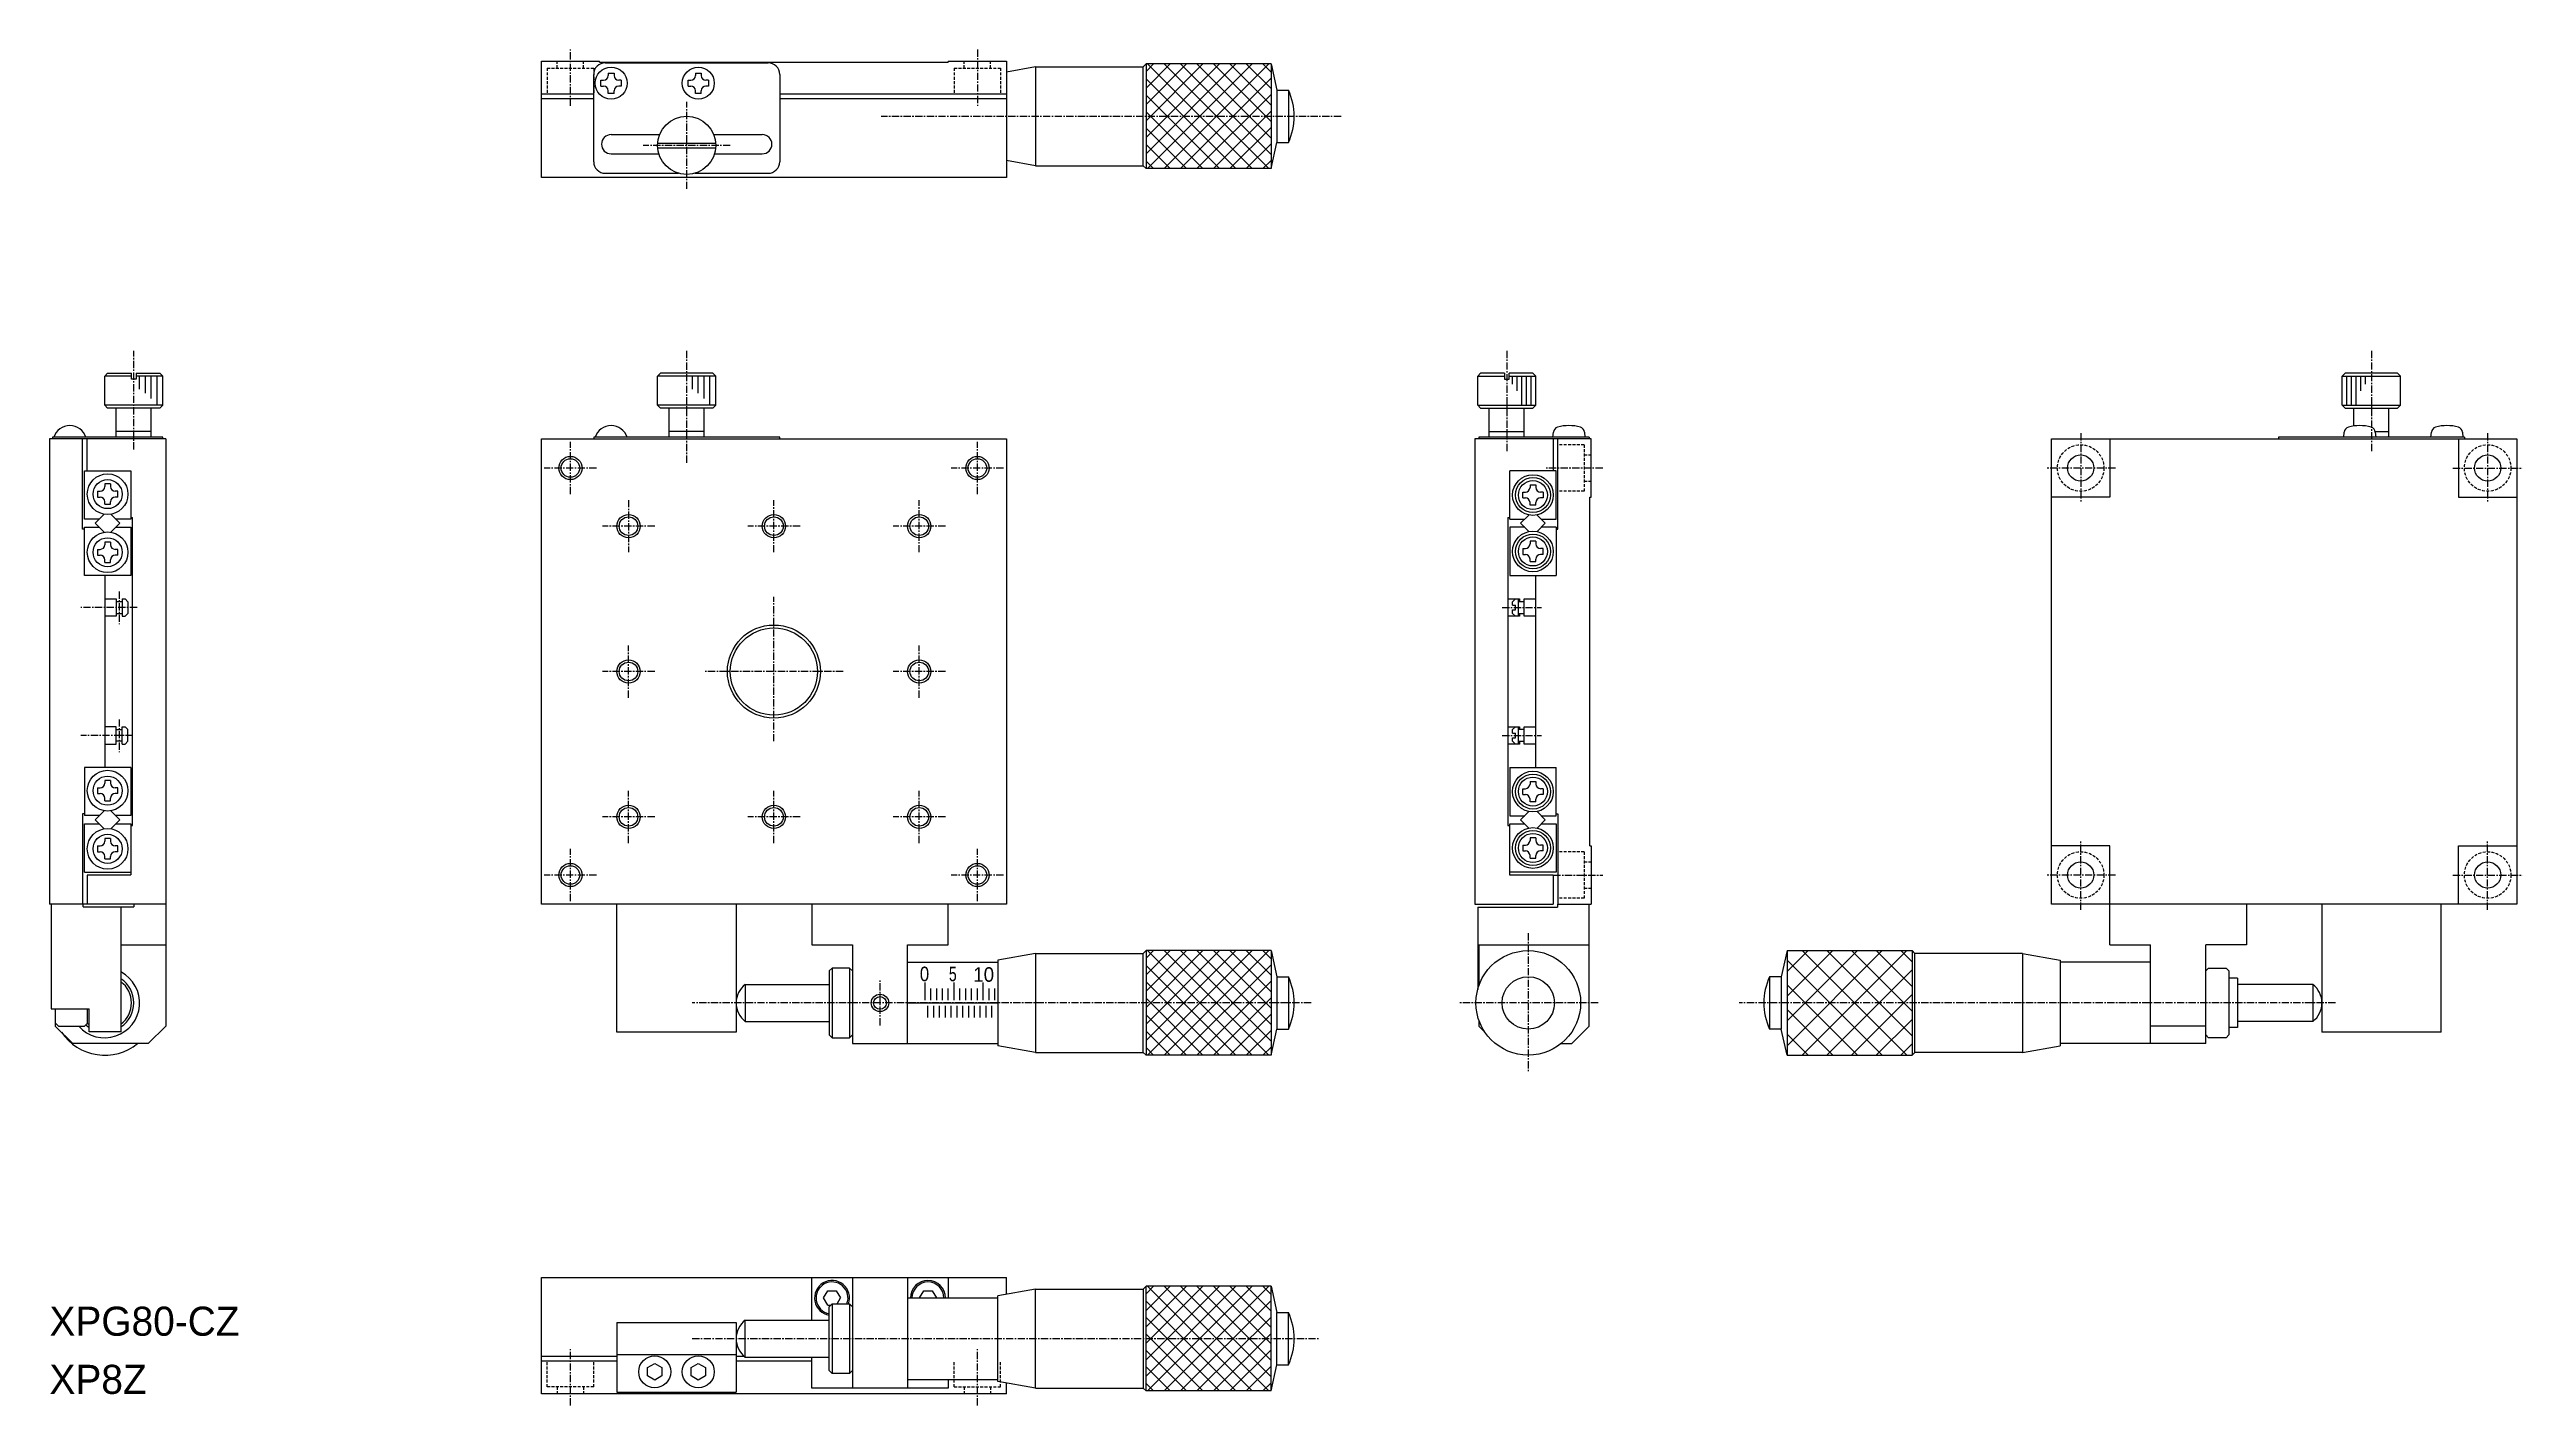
# Model space of a CAD drawing. Extents: x -167 to 258, y -72 to 161.
import ezdxf

# ---------------------------------------------------------------- set-up
doc = ezdxf.new("R2010")
doc.units = 0
doc.linetypes.add('CENTER', pattern=[2, 1.25, -0.25, 0.25, -0.25])
doc.linetypes.add('DASHED', pattern=[0.75, 0.5, -0.25])
doc.layers.get('0').update_dxf_attribs({"linetype": 'CONTINUOUS'})
doc.layers.add('CENTER', color=1, linetype='CENTER')

msp = doc.modelspace()

# ---------------------------------------------------------------- linework, layer by layer
at = {"color": 7, "linetype": 'CONTINUOUS'}
for p, q in [((-82.6, 139.24), (-82.6, 159.24)), ((-82.6, 159.24), (-72.6, 159.24)), ((-72.6, 159.04), (-72.6, 159.24)), ((-72.6, 159.04), (-12.6, 159.04)), ((-71.6, 158.94), (-43.6, 158.94)), ((-12.6, 159.24), (-2.6, 159.24)), ((-12.6, 159.24), (-12.6, 159.04)), ((-2.6, 159.24), (-2.6, 139.24)), ((2.4, 158.24), (-2.6, 157.36)), ((2.4, 158.24), (2.4, 141.24)), ((2.4, 158.24), (20.9, 158.24)), ((20.9, 158.24), (21.4, 158.74)), ((20.9, 141.24), (20.9, 158.24)), ((21.4, 158.74), (21.4, 140.74)), ((42.9, 158.74), (21.4, 158.74)), ((42.9, 158.74), (42.9, 140.74)), ((42.9, 158.74), (43.9, 154.24)), ((-73.6, 153.54), (-82.6, 153.54)), ((-73.6, 141.94), (-73.6, 156.94)), ((-72.35, 154.94), (-72.35, 155.94)), ((-72.35, 155.94), (-71.9, 155.94)), ((-72.35, 154.94), (-71.9, 154.94)), ((-71.1, 157.19), (-70.1, 157.19)), ((-71.1, 157.19), (-71.1, 156.74)), ((-71.1, 153.69), (-71.1, 154.14)), ((-70.1, 153.69), (-71.1, 153.69)), ((-70.1, 157.19), (-70.1, 156.74)), ((-70.1, 153.69), (-70.1, 154.14)), ((-68.85, 155.94), (-69.3, 155.94)), ((-68.85, 154.94), (-69.3, 154.94)), ((-68.85, 155.94), (-68.85, 154.94)), ((-57.35, 154.94), (-57.35, 155.94)), ((-57.35, 155.94), (-56.9, 155.94)), ((-57.35, 154.94), (-56.9, 154.94)), ((-56.1, 157.19), (-55.1, 157.19)), ((-56.1, 157.19), (-56.1, 156.74)), ((-56.1, 153.69), (-56.1, 154.14)), ((-55.1, 153.69), (-56.1, 153.69)), ((-55.1, 157.19), (-55.1, 156.74)), ((-55.1, 153.69), (-55.1, 154.14)), ((-53.85, 155.94), (-54.3, 155.94)), ((-53.85, 154.94), (-54.3, 154.94)), ((-53.85, 155.94), (-53.85, 154.94)), ((-41.6, 156.94), (-41.6, 141.94)), ((-2.6, 153.54), (-41.6, 153.54)), ((43.9, 154.24), (43.9, 145.24)), ((43.9, 154.24), (45.9, 154.24)), ((45.9, 154.24), (45.9, 145.24)), ((-73.6, 152.74), (-82.6, 152.74)), ((-2.6, 152.74), (-41.6, 152.74)), ((-70.6, 146.59), (-62.25, 146.59)), ((-62.59, 145.14), (-52.62, 145.14)), ((-52.96, 146.59), (-44.6, 146.59)), ((42.9, 140.74), (43.9, 145.24)), ((43.9, 145.24), (45.9, 145.24)), ((-70.6, 143.29), (-62.39, 143.29)), ((-62.59, 144.34), (-52.62, 144.34)), ((-52.82, 143.29), (-44.6, 143.29)), ((2.4, 141.24), (-2.6, 142.12)), ((2.4, 141.24), (20.9, 141.24)), ((20.9, 141.24), (21.4, 140.74)), ((22.71, 140.74), (21.4, 142.05)), ((42.9, 140.74), (21.4, 140.74)), ((41.48, 140.74), (42.9, 142.15)), ((-2.6, 139.24), (-82.6, 139.24)), ((-71.6, 139.94), (-59, 139.94)), ((-56.2, 139.94), (-43.6, 139.94)), ((-157.7, 105.06), (-157.2, 105.56)), ((-153.1, 105.06), (-157.7, 105.06)), ((-157.7, 100.06), (-157.7, 105.06)), ((-157.2, 105.56), (-153.1, 105.56)), ((-153.1, 104.56), (-153.1, 105.56)), ((-152.3, 104.56), (-153.1, 104.56)), ((-152.3, 105.56), (-148.2, 105.56)), ((-152.3, 105.56), (-152.3, 104.56)), ((-147.7, 105.06), (-152.3, 105.06)), ((-148.2, 105.56), (-147.7, 105.06)), ((-147.7, 100.06), (-147.7, 105.06)), ((-62.6, 105.05), (-62.1, 105.55)), ((-52.6, 105.05), (-62.6, 105.05)), ((-62.6, 100.05), (-62.6, 105.05)), ((-53.1, 105.55), (-62.1, 105.55)), ((-53.1, 105.55), (-52.6, 105.05)), ((-52.6, 100.05), (-52.6, 105.05)), ((78.95, 105.55), (78.45, 105.05)), ((78.45, 105.05), (83.05, 105.05)), ((78.45, 100.05), (78.45, 105.05)), ((83.05, 105.55), (78.95, 105.55)), ((83.05, 105.55), (83.05, 104.55)), ((83.05, 104.55), (83.85, 104.55)), ((83.85, 104.55), (83.85, 105.55)), ((87.95, 105.55), (83.85, 105.55)), ((83.85, 105.05), (88.45, 105.05)), ((88.45, 105.05), (87.95, 105.55)), ((88.45, 100.05), (88.45, 105.05)), ((227.66, 105.55), (227.16, 105.05)), ((227.16, 105.05), (237.16, 105.05)), ((227.16, 100.05), (227.16, 105.05)), ((236.66, 105.55), (227.66, 105.55)), ((237.16, 105.05), (236.66, 105.55)), ((237.16, 100.05), (237.16, 105.05)), ((-147.7, 100.06), (-157.7, 100.06)), ((-157.2, 99.56), (-157.7, 100.06)), ((-148.2, 99.56), (-157.2, 99.56)), ((-155.7, 94.56), (-155.7, 99.56)), ((-149.7, 94.56), (-149.7, 99.56)), ((-147.7, 100.06), (-148.2, 99.56)), ((-52.6, 100.05), (-62.6, 100.05)), ((-62.1, 99.55), (-62.6, 100.05)), ((-53.1, 99.55), (-62.1, 99.55)), ((-60.6, 94.55), (-60.6, 99.55)), ((-54.6, 94.55), (-54.6, 99.55)), ((-52.6, 100.05), (-53.1, 99.55)), ((78.45, 100.05), (88.45, 100.05)), ((78.45, 100.05), (78.95, 99.55)), ((78.95, 99.55), (87.95, 99.55)), ((80.45, 94.55), (80.45, 99.55)), ((86.45, 94.55), (86.45, 99.55)), ((87.95, 99.55), (88.45, 100.05)), ((227.16, 100.05), (237.16, 100.05)), ((227.16, 100.05), (227.66, 99.55)), ((227.66, 99.55), (236.66, 99.55)), ((229.16, 96.48), (229.16, 99.55)), ((235.16, 94.55), (235.16, 99.55)), ((236.66, 99.55), (237.16, 100.05)), ((-147.2, 94.25), (-167.2, 94.25)), ((-167.2, 94.25), (-167.2, 14.26)), ((-166.7, 94.56), (-166.7, 94.26)), ((-147.7, 94.56), (-166.7, 94.56)), ((-161.5, 78.76), (-161.5, 94.25)), ((-160.7, 88.76), (-160.7, 94.25)), ((-149.7, 95.56), (-155.7, 95.56)), ((-147.7, 94.26), (-147.7, 94.56)), ((-147.2, 94.25), (-147.2, -6.74)), ((-82.6, 94.25), (-2.6, 94.25)), ((-82.6, 14.25), (-82.6, 94.25)), ((-41.6, 94.55), (-73.6, 94.55)), ((-73.6, 94.55), (-73.6, 94.25)), ((-54.6, 95.55), (-60.6, 95.55)), ((-41.6, 94.25), (-41.6, 94.55)), ((-2.6, 94.25), (-2.6, 14.25)), ((97.95, 94.25), (77.95, 94.25)), ((77.95, 94.25), (77.95, 14.25)), ((78.65, 94.55), (78.65, 94.25)), ((97.65, 94.55), (78.65, 94.55)), ((80.45, 95.55), (86.45, 95.55)), ((91.4, 94.55), (91.48, 95.4)), ((91.45, 94.25), (91.45, 88.75)), ((92.25, 78.75), (92.25, 94.25)), ((96.83, 95.4), (96.9, 94.55)), ((97.65, 94.55), (97.65, 94.25)), ((97.95, 84.25), (97.95, 94.25)), ((177.16, 94.25), (257.16, 94.25)), ((177.16, 14.25), (177.16, 94.25)), ((187.16, 94.25), (187.16, 84.25)), ((248.16, 94.55), (216.16, 94.55)), ((216.16, 94.55), (216.16, 94.25)), ((227.41, 94.55), (227.48, 95.4)), ((232.81, 95.55), (235.16, 95.55)), ((232.83, 95.4), (232.91, 94.55)), ((242.41, 94.55), (242.48, 95.4)), ((247.16, 94.25), (247.16, 84.25)), ((247.83, 95.4), (247.91, 94.55)), ((248.16, 94.55), (248.16, 94.25)), ((257.16, 94.25), (257.16, 14.25)), ((-161.2, 80.46), (-161.2, 88.76)), ((-161.2, 88.76), (-153.2, 88.76)), ((-158.95, 85.26), (-158.95, 84.26)), ((-158.95, 85.26), (-158.5, 85.26)), ((-156.7, 86.51), (-157.7, 86.51)), ((-157.7, 86.51), (-157.7, 86.06)), ((-156.7, 86.51), (-156.7, 86.06)), ((-155.45, 85.26), (-155.9, 85.26)), ((-155.45, 84.26), (-155.45, 85.26)), ((-153.2, 88.76), (-153.2, 80.46)), ((83.95, 80.45), (83.95, 88.75)), ((91.95, 88.75), (83.95, 88.75)), ((86.2, 84.1), (86.2, 85.1)), ((86.2, 85.1), (86.65, 85.1)), ((87.45, 86.35), (88.45, 86.35)), ((87.45, 86.35), (87.45, 85.9)), ((88.45, 86.35), (88.45, 85.9)), ((89.7, 85.1), (89.25, 85.1)), ((89.7, 85.1), (89.7, 84.1)), ((91.95, 80.45), (91.95, 88.75)), ((-157.78, 81.31), (-159.32, 79.76)), ((-158.95, 84.26), (-158.5, 84.26)), ((-157.7, 83.01), (-157.7, 83.46)), ((-157.7, 83.01), (-156.7, 83.01)), ((-156.7, 83.01), (-156.7, 83.46)), ((-155.08, 79.76), (-156.63, 81.31)), ((-155.45, 84.26), (-155.9, 84.26)), ((87.25, 81.17), (85.83, 79.75)), ((86.2, 84.1), (86.65, 84.1)), ((87.45, 82.85), (87.45, 83.3)), ((88.45, 82.85), (87.45, 82.85)), ((88.45, 82.85), (88.45, 83.3)), ((90.07, 79.75), (88.65, 81.17)), ((89.7, 84.1), (89.25, 84.1)), ((97.75, 84.25), (97.95, 84.25)), ((97.75, 24.25), (97.75, 84.25)), ((187.16, 84.25), (177.16, 84.25)), ((247.16, 84.25), (257.16, 84.25)), ((-161.2, 78.76), (-161.5, 78.76)), ((-158.62, 80.46), (-161.2, 80.46)), ((-161.2, 70.76), (-161.2, 79.06)), ((-161.2, 79.06), (-158.62, 79.06)), ((-159.32, 79.76), (-157.78, 78.21)), ((-156.63, 78.21), (-155.08, 79.76)), ((-153.2, 80.46), (-155.78, 80.46)), ((-155.78, 79.06), (-153.2, 79.06)), ((-153.2, 80.76), (-152.9, 80.76)), ((-153.2, 79.06), (-153.2, 70.76)), ((-152.9, 27.75), (-152.9, 80.76)), ((83.65, 80.75), (83.95, 80.75)), ((83.65, 80.75), (83.65, 27.75)), ((83.95, 80.45), (86.53, 80.45)), ((86.53, 79.05), (83.95, 79.05)), ((83.95, 79.05), (83.95, 70.75)), ((85.83, 79.75), (87.25, 78.33)), ((88.45, 76.65), (87.45, 76.65)), ((87.45, 76.65), (87.45, 76.2)), ((88.45, 76.65), (88.45, 76.2)), ((88.65, 78.33), (90.07, 79.75)), ((89.37, 80.45), (91.95, 80.45)), ((91.95, 79.05), (89.37, 79.05)), ((91.95, 79.05), (91.95, 70.75)), ((91.95, 78.75), (92.25, 78.75)), ((-158.95, 75.26), (-158.95, 74.26)), ((-158.95, 75.26), (-158.5, 75.26)), ((-158.95, 74.26), (-158.5, 74.26)), ((-156.7, 76.51), (-157.7, 76.51)), ((-157.7, 76.51), (-157.7, 76.06)), ((-157.7, 73.01), (-157.7, 73.46)), ((-157.7, 73.01), (-156.7, 73.01)), ((-156.7, 76.51), (-156.7, 76.06)), ((-156.7, 73.01), (-156.7, 73.46)), ((-155.45, 75.26), (-155.9, 75.26)), ((-155.45, 74.26), (-155.9, 74.26)), ((-155.45, 74.26), (-155.45, 75.26)), ((86.2, 75.4), (86.2, 74.4)), ((86.2, 75.4), (86.65, 75.4)), ((86.2, 74.4), (86.65, 74.4)), ((87.45, 73.15), (87.45, 73.6)), ((87.45, 73.15), (88.45, 73.15)), ((88.45, 73.15), (88.45, 73.6)), ((89.7, 75.4), (89.25, 75.4)), ((89.7, 74.4), (89.25, 74.4)), ((89.7, 74.4), (89.7, 75.4)), ((-153.2, 70.76), (-161.2, 70.76)), ((-157.7, 70.76), (-157.7, 37.76)), ((83.95, 70.75), (91.95, 70.75)), ((88.45, 37.75), (88.45, 70.75)), ((-157.7, 66.75), (-155.7, 66.75)), ((-155.7, 66.75), (-155.7, 63.75)), ((-154.7, 66.25), (-155.7, 66.25)), ((-155.7, 64.25), (-154.7, 64.25)), ((-154.7, 66.75), (-154.2, 66.75)), ((-154.7, 66.75), (-154.7, 63.75)), ((-153.7, 66.25), (-154.2, 66.75)), ((-153.7, 64.25), (-154.2, 63.75)), ((-153.7, 66.25), (-153.7, 64.25)), ((83.65, 66.75), (85.65, 66.75)), ((84.45, 66.25), (84.95, 66.75)), ((84.45, 65.65), (84.45, 66.25)), ((84.45, 65.65), (84.95, 65.65)), ((84.45, 64.25), (84.45, 64.85)), ((84.45, 64.85), (84.95, 64.85)), ((84.45, 64.25), (84.95, 63.75)), ((84.95, 64.85), (84.95, 65.65)), ((85.45, 63.75), (85.45, 66.75)), ((86.45, 66.25), (85.45, 66.25)), ((85.45, 64.25), (86.45, 64.25)), ((85.65, 66.75), (85.65, 66.25)), ((85.65, 64.25), (85.65, 63.75)), ((86.45, 66.75), (88.45, 66.75)), ((86.45, 63.75), (86.45, 66.75)), ((-155.7, 63.75), (-157.7, 63.75)), ((-154.7, 63.75), (-154.2, 63.75)), ((85.65, 63.75), (83.65, 63.75)), ((88.45, 63.75), (86.45, 63.75)), ((-155.7, 44.75), (-157.7, 44.75)), ((-155.7, 41.75), (-155.7, 44.75)), ((-155.7, 44.25), (-154.7, 44.25)), ((-154.7, 44.75), (-154.2, 44.75)), ((-154.7, 41.75), (-154.7, 44.75)), ((-153.7, 44.25), (-154.2, 44.75)), ((-153.7, 42.25), (-153.7, 44.25)), ((83.65, 44.75), (85.65, 44.75)), ((84.45, 44.25), (84.95, 44.75)), ((84.45, 43.65), (84.45, 44.25)), ((84.45, 43.65), (84.95, 43.65)), ((84.45, 42.25), (84.45, 42.85)), ((84.45, 42.85), (84.95, 42.85)), ((84.95, 42.85), (84.95, 43.65)), ((85.45, 41.75), (85.45, 44.75)), ((86.45, 44.25), (85.45, 44.25)), ((85.65, 44.75), (85.65, 44.25)), ((86.45, 44.75), (88.45, 44.75)), ((86.45, 41.75), (86.45, 44.75)), ((-157.7, 41.75), (-155.7, 41.75)), ((-154.7, 42.25), (-155.7, 42.25)), ((-154.7, 41.75), (-154.2, 41.75)), ((-153.7, 42.25), (-154.2, 41.75)), ((85.65, 41.75), (83.65, 41.75)), ((84.45, 42.25), (84.95, 41.75)), ((85.45, 42.25), (86.45, 42.25)), ((85.65, 42.25), (85.65, 41.75)), ((88.45, 41.75), (86.45, 41.75)), ((-153.2, 37.76), (-161.2, 37.76)), ((-161.2, 37.76), (-161.2, 29.46)), ((-158.95, 34.26), (-158.95, 33.26)), ((-158.95, 34.26), (-158.5, 34.26)), ((-156.7, 35.51), (-157.7, 35.51)), ((-157.7, 35.51), (-157.7, 35.06)), ((-156.7, 35.51), (-156.7, 35.06)), ((-155.45, 34.26), (-155.9, 34.26)), ((-155.45, 33.26), (-155.45, 34.26)), ((-153.2, 37.76), (-153.2, 29.46)), ((83.95, 37.75), (83.95, 29.45)), ((83.95, 37.75), (91.95, 37.75)), ((86.2, 33.1), (86.2, 34.1)), ((86.2, 34.1), (86.65, 34.1)), ((87.45, 35.35), (88.45, 35.35)), ((87.45, 35.35), (87.45, 34.9)), ((88.45, 35.35), (88.45, 34.9)), ((89.7, 34.1), (89.25, 34.1)), ((89.7, 34.1), (89.7, 33.1)), ((91.95, 29.45), (91.95, 37.75)), ((-157.78, 30.3), (-159.32, 28.76)), ((-158.95, 33.26), (-158.5, 33.26)), ((-157.7, 32.01), (-157.7, 32.46)), ((-157.7, 32.01), (-156.7, 32.01)), ((-156.7, 32.01), (-156.7, 32.46)), ((-156.63, 30.3), (-155.08, 28.76)), ((-155.45, 33.26), (-155.9, 33.26)), ((85.83, 28.75), (87.25, 30.17)), ((86.2, 33.1), (86.65, 33.1)), ((87.45, 31.85), (87.45, 32.3)), ((88.45, 31.85), (87.45, 31.85)), ((88.45, 31.85), (88.45, 32.3)), ((88.65, 30.17), (90.07, 28.75)), ((89.7, 33.1), (89.25, 33.1)), ((-161.5, 29.75), (-161.5, 14.26)), ((-161.2, 29.75), (-161.5, 29.75)), ((-158.62, 29.46), (-161.2, 29.46)), ((-161.2, 28.06), (-158.62, 28.06)), ((-161.2, 19.76), (-161.2, 28.06)), ((-159.32, 28.76), (-157.78, 27.21)), ((-155.08, 28.76), (-156.63, 27.21)), ((-153.2, 29.46), (-155.78, 29.46)), ((-155.78, 28.06), (-153.2, 28.06)), ((-153.2, 28.06), (-153.2, 19.26)), ((-153.2, 27.75), (-152.9, 27.75)), ((83.65, 27.75), (83.95, 27.75)), ((83.95, 29.45), (86.53, 29.45)), ((83.95, 28.05), (86.53, 28.05)), ((83.95, 19.25), (83.95, 28.05)), ((87.25, 27.33), (85.83, 28.75)), ((88.45, 25.65), (87.45, 25.65)), ((87.45, 25.65), (87.45, 25.2)), ((88.45, 25.65), (88.45, 25.2)), ((90.07, 28.75), (88.65, 27.33)), ((89.37, 29.45), (91.95, 29.45)), ((89.37, 28.05), (91.95, 28.05)), ((91.95, 29.75), (92.25, 29.75)), ((91.95, 28.05), (91.95, 19.75)), ((92.25, 29.75), (92.25, 14.25)), ((-158.95, 24.26), (-158.95, 23.26)), ((-158.95, 24.26), (-158.5, 24.26)), ((-158.95, 23.26), (-158.5, 23.26)), ((-156.7, 25.51), (-157.7, 25.51)), ((-157.7, 25.51), (-157.7, 25.06)), ((-157.7, 22.01), (-157.7, 22.46)), ((-157.7, 22.01), (-156.7, 22.01)), ((-156.7, 25.51), (-156.7, 25.06)), ((-156.7, 22.01), (-156.7, 22.46)), ((-155.45, 24.26), (-155.9, 24.26)), ((-155.45, 23.26), (-155.9, 23.26)), ((-155.45, 23.26), (-155.45, 24.26)), ((86.2, 24.4), (86.2, 23.4)), ((86.2, 24.4), (86.65, 24.4)), ((86.2, 23.4), (86.65, 23.4)), ((87.45, 22.15), (87.45, 22.6)), ((87.45, 22.15), (88.45, 22.15)), ((88.45, 22.15), (88.45, 22.6)), ((89.7, 24.4), (89.25, 24.4)), ((89.7, 23.4), (89.25, 23.4)), ((89.7, 23.4), (89.7, 24.4)), ((97.75, 24.25), (97.95, 24.25)), ((97.95, 24.25), (97.95, 14.25)), ((187.16, 24.25), (177.16, 24.25)), ((187.16, 7.25), (187.16, 24.25)), ((247.16, 24.25), (257.16, 24.25)), ((247.16, 14.25), (247.16, 24.25)), ((-161.2, 19.76), (-153.2, 19.76)), ((-160.7, 19.26), (-153.2, 19.26)), ((-160.7, 19.25), (-160.7, 14.26)), ((91.95, 19.75), (83.95, 19.75)), ((91.45, 19.25), (83.95, 19.25)), ((91.45, 19.25), (91.45, 14.25)), ((-147.2, 14.26), (-167.2, 14.26)), ((-166.9, 14.26), (-166.9, -3.74)), ((-161.4, 13.77), (-161.4, 14.26)), ((-161.4, 13.77), (-152.7, 13.77)), ((-154.9, 13.77), (-154.9, -7.74)), ((-152.7, 14.26), (-152.7, 13.77)), ((-2.6, 14.25), (-82.6, 14.25)), ((-69.6, -7.75), (-69.6, 14.25)), ((-49.1, 14.25), (-49.1, -7.75)), ((-36.1, 14.25), (-36.1, 7.25)), ((-12.6, 7.25), (-12.6, 14.25)), ((77.95, 14.25), (91.45, 14.25)), ((78.45, 13.75), (92.15, 13.75)), ((78.45, 13.75), (78.45, -0.45)), ((92.15, 14.25), (97.95, 14.25)), ((92.15, 14.25), (92.15, 13.75)), ((97.65, -6.75), (97.65, 14.25)), ((257.16, 14.25), (177.16, 14.25)), ((210.66, 14.25), (210.66, 7.25)), ((223.66, 14.25), (223.66, -7.75)), ((244.16, -7.75), (244.16, 14.25)), ((-154.9, 7.26), (-147.2, 7.26)), ((-36.1, 7.25), (-29.1, 7.25)), ((-29.1, 7.25), (-29.1, -9.75)), ((-19.6, 7.25), (-12.6, 7.25)), ((-19.6, -9.75), (-19.6, 7.25)), ((2.4, 5.75), (-4.1, 4.6)), ((-4.1, 4.6), (-4.1, -10.1)), ((2.4, 5.75), (20.9, 5.75)), ((2.4, 5.75), (2.4, -11.25)), ((20.9, 5.75), (21.4, 6.25)), ((20.9, -11.25), (20.9, 5.75)), ((21.4, 6.25), (21.4, -11.75)), ((42.9, 6.25), (21.4, 6.25)), ((42.9, 6.25), (42.9, -11.75)), ((42.9, 6.25), (43.9, 1.75)), ((78.65, 7.25), (78.65, 0.21)), ((78.65, 7.25), (97.65, 7.25)), ((131.66, 6.25), (130.66, 1.75)), ((131.66, 6.25), (131.66, -11.75)), ((131.66, 6.25), (153.16, 6.25)), ((153.16, 6.25), (153.16, -11.75)), ((153.66, 5.75), (153.16, 6.25)), ((172.16, 5.75), (153.66, 5.75)), ((153.66, -11.25), (153.66, 5.75)), ((172.16, 5.75), (178.66, 4.6)), ((172.16, 5.75), (172.16, -11.25)), ((178.66, 4.6), (178.66, -10.1)), ((187.16, 7.25), (194.16, 7.25)), ((194.16, -9.75), (194.16, 7.25)), ((210.66, 7.25), (203.66, 7.25)), ((203.66, -9.75), (203.66, 7.25)), ((-47.54, 0.42), (-33.1, 0.42)), ((-47.54, 0.42), (-47.54, -5.93)), ((-32.6, 3.25), (-33.1, 2.75)), ((-33.1, 2.75), (-33.1, -8.25)), ((-32.6, 3.25), (-32.6, -8.75)), ((-29.6, 3.25), (-32.6, 3.25)), ((-29.6, 3.25), (-29.6, -8.75)), ((-29.6, 3.25), (-29.1, 2.75)), ((-19.6, 4.25), (-4.1, 4.25)), ((-16.6, -2.25), (-16.6, 0.75)), ((-11.6, -2.25), (-11.6, 0.75)), ((-6.6, -2.25), (-6.6, 0.75)), ((43.9, 1.75), (43.9, -7.25)), ((43.9, 1.75), (45.9, 1.75)), ((45.9, 1.75), (45.9, -7.25)), ((128.66, 1.75), (128.66, -7.25)), ((130.66, 1.75), (128.66, 1.75)), ((130.66, 1.75), (130.66, -7.25)), ((194.16, 4.25), (178.66, 4.25)), ((204.16, 3.25), (203.66, 2.75)), ((204.16, 3.25), (207.16, 3.25)), ((207.66, 2.75), (207.16, 3.25)), ((207.66, 2.75), (207.66, -8.25)), ((209.16, 1.5), (207.66, 1.5)), ((209.16, 1.5), (209.16, -7)), ((222.09, 0.42), (209.16, 0.42)), ((222.09, 0.42), (222.09, -5.93)), ((-166.9, -3.74), (-160.4, -3.74)), ((-166.2, -3.74), (-166.2, -6.74)), ((-166.15, -6.24), (-166.15, -3.74)), ((-160.65, -6.24), (-160.65, -3.74)), ((-160.4, -7.74), (-160.4, -3.74)), ((-19.6, -2.75), (-4.1, -2.75)), ((-16.1, -5.25), (-16.1, -3.25)), ((-15.6, -2.25), (-15.6, -0.25)), ((-15.1, -5.25), (-15.1, -3.25)), ((-14.6, -2.25), (-14.6, -0.25)), ((-14.1, -5.25), (-14.1, -3.25)), ((-13.6, -2.25), (-13.6, -0.25)), ((-13.1, -5.25), (-13.1, -3.25)), ((-12.6, -2.25), (-12.6, -0.25)), ((-12.1, -5.25), (-12.1, -3.25)), ((-11.1, -5.25), (-11.1, -3.25)), ((-10.6, -2.25), (-10.6, -0.25)), ((-10.1, -5.25), (-10.1, -3.25)), ((-9.6, -2.25), (-9.6, -0.25)), ((-9.1, -5.25), (-9.1, -3.25)), ((-9.1, -5.25), (-9.1, -3.25)), ((-8.6, -2.25), (-8.6, -0.25)), ((-8.1, -5.25), (-8.1, -3.25)), ((-7.6, -2.25), (-7.6, -0.25)), ((-7.1, -5.25), (-7.1, -3.25)), ((-6.1, -5.25), (-6.1, -3.25)), ((-5.6, -2.25), (-5.6, -0.25)), ((-5.1, -5.25), (-5.1, -3.25)), ((-5.1, -5.25), (-5.1, -3.25)), ((-4.6, -2.25), (-4.6, -0.25)), ((-163.2, -9.74), (-166.2, -6.74)), ((-165.65, -6.74), (-166.15, -6.24)), ((-165.65, -6.74), (-161.15, -6.74)), ((-160.65, -6.24), (-161.15, -6.74)), ((-154.9, -7.74), (-160.4, -7.74)), ((-150.2, -9.74), (-147.2, -6.74)), ((-49.1, -7.75), (-69.6, -7.75)), ((-47.54, -5.93), (-33.1, -5.93)), ((-33.1, -8.25), (-32.6, -8.75)), ((-29.1, -8.25), (-29.6, -8.75)), ((42.9, -11.75), (43.9, -7.25)), ((43.9, -7.25), (45.9, -7.25)), ((78.65, -5.71), (78.65, -6.75)), ((78.65, -6.75), (79.7, -7.8)), ((94.65, -9.75), (97.65, -6.75)), ((130.66, -7.25), (128.66, -7.25)), ((131.66, -11.75), (130.66, -7.25)), ((203.66, -6.75), (194.16, -6.75)), ((203.66, -8.25), (204.16, -8.75)), ((207.66, -8.25), (207.16, -8.75)), ((209.16, -7), (207.66, -7)), ((222.09, -5.93), (209.16, -5.93)), ((244.16, -7.75), (223.66, -7.75)), ((-150.2, -9.74), (-163.2, -9.74)), ((-32.6, -8.75), (-29.6, -8.75)), ((-29.1, -9.75), (-19.6, -9.75)), ((-19.6, -9.75), (-4.1, -9.75)), ((2.4, -11.25), (-4.1, -10.1)), ((2.4, -11.25), (20.9, -11.25)), ((20.9, -11.25), (21.4, -11.75)), ((42.9, -11.75), (21.4, -11.75)), ((92.81, -9.75), (94.65, -9.75)), ((131.66, -11.75), (153.16, -11.75)), ((153.66, -11.25), (153.16, -11.75)), ((172.16, -11.25), (153.66, -11.25)), ((172.16, -11.25), (178.66, -10.1)), ((203.66, -9.75), (178.66, -9.75)), ((207.16, -8.75), (204.16, -8.75)), ((-82.6, -49.99), (-2.6, -49.99)), ((-82.6, -69.99), (-82.6, -49.99)), ((-36.1, -57.32), (-36.1, -49.99)), ((-29.1, -49.99), (-29.1, -68.99)), ((-19.6, -49.99), (-19.6, -68.99)), ((-12.6, -49.99), (-12.6, -53.49)), ((-2.6, -52.87), (-2.6, -49.99)), ((-34.05, -53.49), (-33.33, -52.24)), ((-33.33, -54.74), (-34.05, -53.49)), ((-33.33, -52.24), (-31.88, -52.24)), ((-33.33, -54.74), (-32.85, -54.74)), ((-33.1, -54.99), (-32.6, -54.49)), ((-33.1, -65.99), (-33.1, -54.99)), ((-32.6, -54.49), (-32.6, -66.49)), ((-32.6, -54.49), (-29.6, -54.49)), ((-31.88, -52.24), (-31.16, -53.49)), ((-31.74, -54.49), (-31.16, -53.49)), ((-29.6, -54.49), (-29.6, -66.49)), ((-29.1, -54.99), (-29.6, -54.49)), ((-19.6, -53.49), (-4.1, -53.49)), ((-17.55, -53.49), (-16.83, -52.24)), ((-16.83, -52.24), (-15.38, -52.24)), ((-15.38, -52.24), (-14.66, -53.49)), ((2.4, -51.99), (-4.1, -53.14)), ((-4.1, -67.85), (-4.1, -53.14)), ((2.4, -68.99), (2.4, -51.99)), ((2.4, -51.99), (20.9, -51.99)), ((20.9, -51.99), (21.4, -51.49)), ((20.9, -51.99), (20.9, -68.99)), ((21.4, -69.49), (21.4, -51.49)), ((42.9, -51.49), (21.4, -51.49)), ((42.9, -69.49), (42.9, -51.49)), ((42.9, -51.49), (43.9, -55.99)), ((-69.6, -57.69), (-49.1, -57.69)), ((-69.6, -57.69), (-69.6, -69.69)), ((-49.1, -57.69), (-49.1, -69.69)), ((-47.54, -57.32), (-33.1, -57.32)), ((-47.54, -63.67), (-47.54, -57.32)), ((43.9, -64.99), (43.9, -55.99)), ((43.9, -55.99), (45.9, -55.99)), ((45.9, -64.99), (45.9, -55.99)), ((-82.6, -63.49), (-69.6, -63.49)), ((-69.6, -63.19), (-49.1, -63.19)), ((-49.1, -63.49), (-47.75, -63.49)), ((-47.54, -63.67), (-33.1, -63.67)), ((-36.1, -68.99), (-36.1, -63.67)), ((-82.6, -64.29), (-69.6, -64.29)), ((-64.35, -65.47), (-63.1, -64.75)), ((-64.35, -66.91), (-64.35, -65.47)), ((-63.1, -67.64), (-64.35, -66.91)), ((-63.1, -64.75), (-61.85, -65.47)), ((-61.85, -66.91), (-63.1, -67.64)), ((-61.85, -65.47), (-61.85, -66.91)), ((-56.85, -65.47), (-55.6, -64.75)), ((-56.85, -66.91), (-56.85, -65.47)), ((-55.6, -67.64), (-56.85, -66.91)), ((-55.6, -64.75), (-54.35, -65.47)), ((-54.35, -66.91), (-55.6, -67.64)), ((-54.35, -65.47), (-54.35, -66.91)), ((-49.1, -64.29), (-36.1, -64.29)), ((-32.6, -66.49), (-33.1, -65.99)), ((-29.6, -66.49), (-32.6, -66.49)), ((-29.6, -66.49), (-29.1, -65.99)), ((-19.6, -67.49), (-4.1, -67.49)), ((-12.6, -67.49), (-12.6, -68.99)), ((2.4, -68.99), (-4.1, -67.85)), ((42.9, -69.49), (43.9, -64.99)), ((43.9, -64.99), (45.9, -64.99)), ((-2.6, -69.99), (-82.6, -69.99)), ((-69.6, -69.69), (-49.1, -69.69)), ((-12.6, -68.99), (-36.1, -68.99)), ((-2.6, -69.99), (-2.6, -68.11)), ((2.4, -68.99), (20.9, -68.99)), ((20.9, -68.99), (21.4, -69.49)), ((42.9, -69.49), (21.4, -69.49))]:
    msp.add_line(p, q, dxfattribs=at)
at = {"color": 3, "linetype": 'DASHED'}
for p, q in [((-81.6, 158.04), (-81.6, 153.54)), ((-81.6, 158.04), (-73.6, 158.04)), ((-79.85, 158.04), (-79.85, 159.24)), ((-75.35, 158.04), (-75.35, 159.24)), ((-73.6, 158.04), (-73.6, 153.54)), ((-11.6, 158.04), (-11.6, 153.54)), ((-11.6, 158.04), (-3.6, 158.04)), ((-9.85, 158.04), (-9.85, 159.24)), ((-5.35, 158.04), (-5.35, 159.24)), ((-3.6, 158.04), (-3.6, 153.54)), ((96.75, 93.25), (92.25, 93.25)), ((96.75, 93.25), (96.75, 85.25)), ((96.75, 91.5), (97.95, 91.5)), ((96.75, 85.25), (92.25, 85.25)), ((96.75, 87), (97.95, 87)), ((96.75, 23.25), (92.25, 23.25)), ((96.75, 23.25), (96.75, 15.25)), ((96.75, 21.5), (97.95, 21.5)), ((96.75, 15.25), (92.25, 15.25)), ((96.75, 17), (97.95, 17)), ((-81.6, -68.79), (-81.6, -64.29)), ((-73.6, -68.79), (-73.6, -64.29)), ((-11.6, -68.79), (-11.6, -64.29)), ((-3.6, -68.79), (-3.6, -64.29)), ((-73.6, -68.79), (-81.6, -68.79)), ((-79.85, -68.79), (-79.85, -69.99)), ((-75.35, -68.79), (-75.35, -69.99)), ((-11.6, -68.79), (-3.6, -68.79)), ((-9.85, -68.79), (-9.85, -69.99)), ((-5.35, -68.79), (-5.35, -69.99))]:
    msp.add_line(p, q, dxfattribs=at)
at = {"color": 3, "linetype": 'CONTINUOUS'}
for p, q in [((21.4, 157.42), (22.71, 158.74)), ((21.4, 154.59), (25.54, 158.74)), ((21.4, 151.77), (28.37, 158.74)), ((21.4, 148.94), (31.2, 158.74)), ((21.4, 146.11), (34.03, 158.74)), ((21.4, 143.28), (36.85, 158.74)), ((39.68, 140.74), (21.68, 158.74)), ((21.68, 140.74), (39.68, 158.74)), ((42.51, 140.74), (24.51, 158.74)), ((24.51, 140.74), (42.51, 158.74)), ((42.9, 143.18), (27.34, 158.74)), ((42.9, 146.01), (30.17, 158.74)), ((42.9, 148.84), (33, 158.74)), ((42.9, 151.67), (35.82, 158.74)), ((42.9, 154.5), (38.65, 158.74)), ((42.9, 157.32), (41.48, 158.74)), ((36.85, 140.74), (21.4, 156.2)), ((34.03, 140.74), (21.4, 153.37)), ((27.34, 140.74), (42.9, 156.29)), ((30.17, 140.74), (42.9, 153.47)), ((31.2, 140.74), (21.4, 150.54)), ((33, 140.74), (42.9, 150.64)), ((28.37, 140.74), (21.4, 147.71)), ((25.54, 140.74), (21.4, 144.88)), ((35.82, 140.74), (42.9, 147.81)), ((38.65, 140.74), (42.9, 144.98)), ((-151.7, 102.8), (-151.7, 105.06)), ((-150.7, 102.1), (-150.7, 105.06)), ((-149.7, 101.21), (-149.7, 105.06)), ((-148.7, 100.06), (-148.7, 105.06)), ((-56.6, 102.79), (-56.6, 105.05)), ((-55.6, 102.1), (-55.6, 105.05)), ((-54.6, 101.2), (-54.6, 105.05)), ((-53.6, 100.05), (-53.6, 105.05)), ((84.45, 103.68), (84.45, 105.05)), ((85.25, 102.55), (85.25, 105.05)), ((86.05, 100.05), (86.05, 105.05)), ((86.85, 100.05), (86.85, 105.05)), ((87.65, 100.05), (87.65, 105.05)), ((227.96, 100.05), (227.96, 105.05)), ((228.76, 100.05), (228.76, 105.05)), ((229.56, 100.05), (229.56, 105.05)), ((230.36, 102.55), (230.36, 105.05)), ((231.16, 103.68), (231.16, 105.05)), ((21.4, 4.93), (22.71, 6.25)), ((21.4, 2.1), (25.54, 6.25)), ((21.4, -0.72), (28.37, 6.25)), ((21.4, -3.55), (31.2, 6.25)), ((21.4, -6.38), (34.03, 6.25)), ((21.4, -9.21), (36.85, 6.25)), ((21.68, -11.75), (39.68, 6.25)), ((39.68, -11.75), (21.68, 6.25)), ((24.51, -11.75), (42.51, 6.25)), ((42.51, -11.75), (24.51, 6.25)), ((42.9, -9.31), (27.34, 6.25)), ((42.9, -6.48), (30.17, 6.25)), ((42.9, -3.65), (33, 6.25)), ((42.9, -0.82), (35.82, 6.25)), ((42.9, 2.01), (38.65, 6.25)), ((42.9, 4.84), (41.48, 6.25)), ((131.66, 2.63), (135.28, 6.25)), ((131.66, -1.61), (139.52, 6.25)), ((131.66, -5.85), (143.76, 6.25)), ((131.66, -10.1), (148, 6.25)), ((148, -11.75), (131.66, 4.6)), ((134.25, -11.75), (152.25, 6.25)), ((152.25, -11.75), (134.25, 6.25)), ((153.16, -8.42), (138.49, 6.25)), ((153.16, -4.18), (142.73, 6.25)), ((153.16, 0.07), (146.97, 6.25)), ((153.16, 4.31), (151.22, 6.25)), ((36.85, -11.75), (21.4, 3.71)), ((34.03, -11.75), (21.4, 0.88)), ((27.34, -11.75), (42.9, 3.81)), ((30.17, -11.75), (42.9, 0.98)), ((143.76, -11.75), (131.66, 0.35)), ((138.49, -11.75), (153.16, 2.92)), ((31.2, -11.75), (21.4, -1.95)), ((33, -11.75), (42.9, -1.85)), ((139.52, -11.75), (131.66, -3.89)), ((142.73, -11.75), (153.16, -1.32)), ((28.37, -11.75), (21.4, -4.78)), ((25.54, -11.75), (21.4, -7.61)), ((35.82, -11.75), (42.9, -4.68)), ((38.65, -11.75), (42.9, -7.51)), ((135.28, -11.75), (131.66, -8.13)), ((146.97, -11.75), (153.16, -5.57)), ((22.71, -11.75), (21.4, -10.43)), ((41.48, -11.75), (42.9, -10.34)), ((151.22, -11.75), (153.16, -9.81)), ((22.71, -51.49), (21.4, -52.81)), ((25.54, -51.49), (21.4, -55.64)), ((28.37, -51.49), (21.4, -58.47)), ((31.2, -51.49), (21.4, -61.29)), ((34.03, -51.49), (21.4, -64.12)), ((36.85, -51.49), (21.4, -66.95)), ((21.4, -54.03), (36.85, -69.49)), ((39.68, -51.49), (21.68, -69.49)), ((21.68, -51.49), (39.68, -69.49)), ((42.51, -51.49), (24.51, -69.49)), ((24.51, -51.49), (42.51, -69.49)), ((27.34, -51.49), (42.9, -67.05)), ((42.9, -53.94), (27.34, -69.49)), ((30.17, -51.49), (42.9, -64.22)), ((33, -51.49), (42.9, -61.39)), ((35.82, -51.49), (42.9, -58.56)), ((38.65, -51.49), (42.9, -55.74)), ((41.48, -51.49), (42.9, -52.91)), ((21.4, -56.86), (34.03, -69.49)), ((42.9, -56.77), (30.17, -69.49)), ((21.4, -59.69), (31.2, -69.49)), ((21.4, -62.52), (28.37, -69.49)), ((42.9, -59.59), (33, -69.49)), ((42.9, -62.42), (35.82, -69.49)), ((21.4, -65.35), (25.54, -69.49)), ((42.9, -65.25), (38.65, -69.49)), ((21.4, -68.18), (22.71, -69.49)), ((42.9, -68.08), (41.48, -69.49))]:
    msp.add_line(p, q, dxfattribs=at)
for p, q in [((45.9, 154.24), (45.9, 149.73)), ((-24.14, 149.73), (-24.14, 149.73))]:
    msp.add_line(p, q)
at = {"color": 7, "linetype": 'CONTINUOUS'}
for centre, radius in [((-70.6, 155.44), 2.75), ((-55.6, 155.44), 2.75), ((-57.6, 144.74), 5), ((-77.6, 89.25), 1.6), ((-7.6, 89.25), 1.6), ((182.16, 89.25), 2.25), ((252.16, 89.25), 2.25), ((-157.2, 84.76), 3.5), ((-157.2, 84.76), 2.5), ((87.95, 84.6), 3.5), ((87.95, 84.6), 3), ((87.95, 84.6), 2.5), ((-67.6, 79.25), 1.6), ((-42.6, 79.25), 1.6), ((-17.6, 79.25), 1.6), ((-157.2, 74.76), 3.5), ((-157.2, 74.76), 2.5), ((87.95, 74.9), 3.5), ((87.95, 74.9), 3), ((87.95, 74.9), 2.5), ((-42.6, 54.25), 7.5), ((-67.6, 54.25), 1.6), ((-17.6, 54.25), 1.6), ((-157.2, 33.76), 3.5), ((-157.2, 33.76), 2.5), ((87.95, 33.6), 3.5), ((87.95, 33.6), 3), ((87.95, 33.6), 2.5), ((-67.6, 29.25), 1.6), ((-42.6, 29.25), 1.6), ((-17.6, 29.25), 1.6), ((-157.2, 23.76), 3.5), ((-157.2, 23.76), 2.5), ((87.95, 23.9), 3.5), ((87.95, 23.9), 3), ((87.95, 23.9), 2.5), ((182.16, 19.25), 2.25), ((252.16, 19.25), 2.25), ((-77.6, 19.25), 1.6), ((-7.6, 19.25), 1.6), ((87.15, -2.75), 9), ((87.15, -2.75), 4.5), ((-24.35, -2.75), 1.5), ((-24.35, -2.75), 1.1), ((-63.1, -66.19), 2.75), ((-55.6, -66.19), 2.75)]:
    msp.add_circle(centre, radius, dxfattribs=at)
at = {"color": 3, "linetype": 'CONTINUOUS'}
for centre, radius in [((-77.6, 89.25), 2), ((-7.6, 89.25), 2), ((-67.6, 79.25), 2), ((-42.6, 79.25), 2), ((-17.6, 79.25), 2), ((-42.6, 54.25), 8), ((-67.6, 54.25), 2), ((-17.6, 54.25), 2), ((-67.6, 29.25), 2), ((-42.6, 29.25), 2), ((-17.6, 29.25), 2), ((-77.6, 19.25), 2), ((-7.6, 19.25), 2)]:
    msp.add_circle(centre, radius, dxfattribs=at)
at = {"color": 3, "linetype": 'DASHED'}
for centre in [(182.16, 89.25), (252.16, 89.25), (182.16, 19.25), (252.16, 19.25)]:
    msp.add_circle(centre, 4, dxfattribs=at)
at = {"color": 7, "linetype": 'CONTINUOUS'}
for centre, radius, start, end in [((-71.6, 156.94), 2, 90, 180), ((-43.6, 156.94), 2, 0, 90), ((-71.9, 156.74), 0.8, 270, 0), ((-71.9, 154.14), 0.8, 0, 90), ((-69.3, 156.74), 0.8, 180, 270), ((-69.3, 154.14), 0.8, 90, 180), ((-56.9, 156.74), 0.8, 270, 0), ((-56.9, 154.14), 0.8, 0, 90), ((-54.3, 156.74), 0.8, 180, 270), ((-54.3, 154.14), 0.8, 90, 180), ((36.27, 149.74), 10.62, 334.9424, 25.0576), ((-70.6, 144.94), 1.65, 90, 270), ((-44.6, 144.94), 1.65, 270, 90), ((-71.6, 141.94), 2, 180, 270), ((-43.6, 141.94), 2, 270, 0), ((-163.7, 93.66), 2.89, 17.9453, 162.0547), ((-70.6, 93.66), 2.89, 17.9453, 162.0547), ((92.47, 95.31), 1, 106.257, 175), ((94.15, 89.55), 7, 73.743, 106.257), ((95.83, 95.31), 1, 5, 73.743), ((228.48, 95.31), 1, 106.257, 175), ((230.16, 89.55), 7, 73.743, 106.257), ((231.84, 95.31), 1, 5, 73.743), ((243.48, 95.31), 1, 106.257, 175), ((245.16, 89.55), 7, 73.743, 106.257), ((246.84, 95.31), 1, 5, 73.743), ((-158.5, 86.06), 0.8, 270, 0), ((-155.9, 86.06), 0.8, 180, 270), ((86.65, 85.9), 0.8, 270, 0), ((89.25, 85.9), 0.8, 180, 270), ((-158.5, 83.46), 0.8, 0, 90), ((-155.9, 83.46), 0.8, 90, 180), ((86.65, 83.3), 0.8, 0, 90), ((89.25, 83.3), 0.8, 90, 180), ((-158.5, 76.06), 0.8, 270, 0), ((-158.5, 73.46), 0.8, 0, 90), ((-155.9, 76.06), 0.8, 180, 270), ((-155.9, 73.46), 0.8, 90, 180), ((86.65, 76.2), 0.8, 270, 0), ((86.65, 73.6), 0.8, 0, 90), ((89.25, 76.2), 0.8, 180, 270), ((89.25, 73.6), 0.8, 90, 180), ((-158.5, 35.06), 0.8, 270, 0), ((-155.9, 35.06), 0.8, 180, 270), ((86.65, 34.9), 0.8, 270, 0), ((89.25, 34.9), 0.8, 180, 270), ((-158.5, 32.46), 0.8, 0, 90), ((-155.9, 32.46), 0.8, 90, 180), ((86.65, 32.3), 0.8, 0, 90), ((89.25, 32.3), 0.8, 90, 180), ((-158.5, 25.06), 0.8, 270, 0), ((-158.5, 22.46), 0.8, 0, 90), ((-155.9, 25.06), 0.8, 180, 270), ((-155.9, 22.46), 0.8, 90, 180), ((86.65, 25.2), 0.8, 270, 0), ((86.65, 22.6), 0.8, 0, 90), ((89.25, 25.2), 0.8, 180, 270), ((89.25, 22.6), 0.8, 90, 180), ((-157.7, -2.74), 6.01, 221.836, 62.2121), ((-157.7, -2.74), 5, 304.0557, 55.9443), ((-157.7, -2.74), 4.6, 307.4952, 52.5048), ((-45.1, -2.75), 4, 127.4626, 232.5374), ((36.27, -2.75), 10.62, 334.9424, 25.0576), ((138.28, -2.75), 10.62, 154.9424, 205.0576), ((219.66, -2.75), 4, 307.4626, 52.5374), ((-157.7, -2.74), 9, 214.1409, 308.9424), ((-157.7, -2.74), 5, 229.5099, 237.3163), ((-157.7, -2.74), 4.6, 229.903, 234.0586), ((-32.6, -53.49), 3, 340.5288, 260.4059), ((-32.6, -53.49), 2.75, 338.6763, 259.5243), ((-16.1, -53.49), 3, 0, 180), ((-16.1, -53.49), 2.75, 0, 180), ((-45.1, -60.49), 4, 127.4626, 232.5374), ((36.27, -60.49), 10.62, 334.9424, 25.0576)]:
    msp.add_arc(centre, radius, start, end, dxfattribs=at)
at = {"layer": 'CENTER', "color": 1, "linetype": 'CENTER'}
for p, q in [((-77.6, 151.54), (-77.6, 161.24)), ((-7.6, 161.24), (-7.6, 151.54)), ((-57.6, 137.24), (-57.6, 152.24)), ((54.94, 149.73), (-24.14, 149.73)), ((-50.1, 144.74), (-65.1, 144.74)), ((-152.7, 92.44), (-152.7, 109.42)), ((-57.6, 90.16), (-57.6, 109.42)), ((83.45, 109.42), (83.45, 92.16)), ((232.16, 109.42), (232.16, 92.16)), ((-77.6, 84.75), (-77.6, 93.75)), ((-7.6, 84.75), (-7.6, 93.75)), ((182.16, 95.25), (182.16, 83.25)), ((252.16, 95.25), (252.16, 83.25)), ((-73.1, 89.25), (-82.1, 89.25)), ((-3.1, 89.25), (-12.1, 89.25)), ((99.95, 89.25), (90.25, 89.25)), ((188.16, 89.25), (176.16, 89.25)), ((246.16, 89.25), (258.16, 89.25)), ((-67.6, 83.75), (-67.6, 74.75)), ((-42.6, 74.75), (-42.6, 83.75)), ((-17.6, 74.75), (-17.6, 83.75)), ((-63.1, 79.25), (-72.1, 79.25)), ((-38.1, 79.25), (-47.1, 79.25)), ((-13.1, 79.25), (-22.1, 79.25)), ((-152.12, 65.25), (-161.78, 65.25)), ((-155.2, 68.02), (-155.2, 62.37)), ((-42.6, 42.25), (-42.6, 67.12)), ((82.65, 65.25), (89.45, 65.25)), ((-67.6, 49.75), (-67.6, 58.75)), ((-17.6, 49.75), (-17.6, 58.75)), ((-63.1, 54.25), (-72.1, 54.25)), ((-30.69, 54.25), (-54.6, 54.25)), ((-13.1, 54.25), (-22.1, 54.25)), ((-152.85, 43.25), (-161.78, 43.25)), ((-155.2, 46.02), (-155.2, 40.37)), ((82.65, 43.25), (89.45, 43.25)), ((-67.6, 24.75), (-67.6, 33.75)), ((-42.6, 24.75), (-42.6, 33.75)), ((-17.6, 24.75), (-17.6, 33.75)), ((-63.1, 29.25), (-72.1, 29.25)), ((-38.1, 29.25), (-47.1, 29.25)), ((-13.1, 29.25), (-22.1, 29.25)), ((-77.6, 14.75), (-77.6, 23.75)), ((-7.6, 14.75), (-7.6, 23.75)), ((182.16, 13.25), (182.16, 25.25)), ((252.16, 13.25), (252.16, 25.25)), ((-73.1, 19.25), (-82.1, 19.25)), ((-3.1, 19.25), (-12.1, 19.25)), ((91.45, 19.25), (99.95, 19.25)), ((188.16, 19.25), (176.16, 19.25)), ((246.16, 19.25), (258.16, 19.25)), ((87.15, 9.25), (87.15, -14.75)), ((-24.35, -6.61), (-24.35, 1.11)), ((49.81, -2.75), (-56.67, -2.75)), ((99.15, -2.75), (75.15, -2.75)), ((225.98, -2.75), (123.4, -2.75)), ((-77.6, -71.99), (-77.6, -62.29)), ((-56.67, -60.49), (51.15, -60.49)), ((-7.6, -71.99), (-7.6, -62.29))]:
    msp.add_line(p, q, dxfattribs=at)

# ---------------------------------------------------------------- texts
at = {"color": 7, "linetype": 'CONTINUOUS'}
for s, width, p in [('0', 0.864, (-17.5, 0.99)), ('5', 0.72, (-12.5, 0.99)), ('10', 0.96, (-8.3, 0.89))]:
    msp.add_text(s, height=2.5, dxfattribs=dict(at, width=width)).set_placement(p)
for s, p in [('XPG80-CZ', (-167.2, -59.99)), ('XP8Z', (-167.2, -69.99))]:
    msp.add_text(s, height=5, dxfattribs=at).set_placement(p)

doc.saveas('drawing.dxf')
